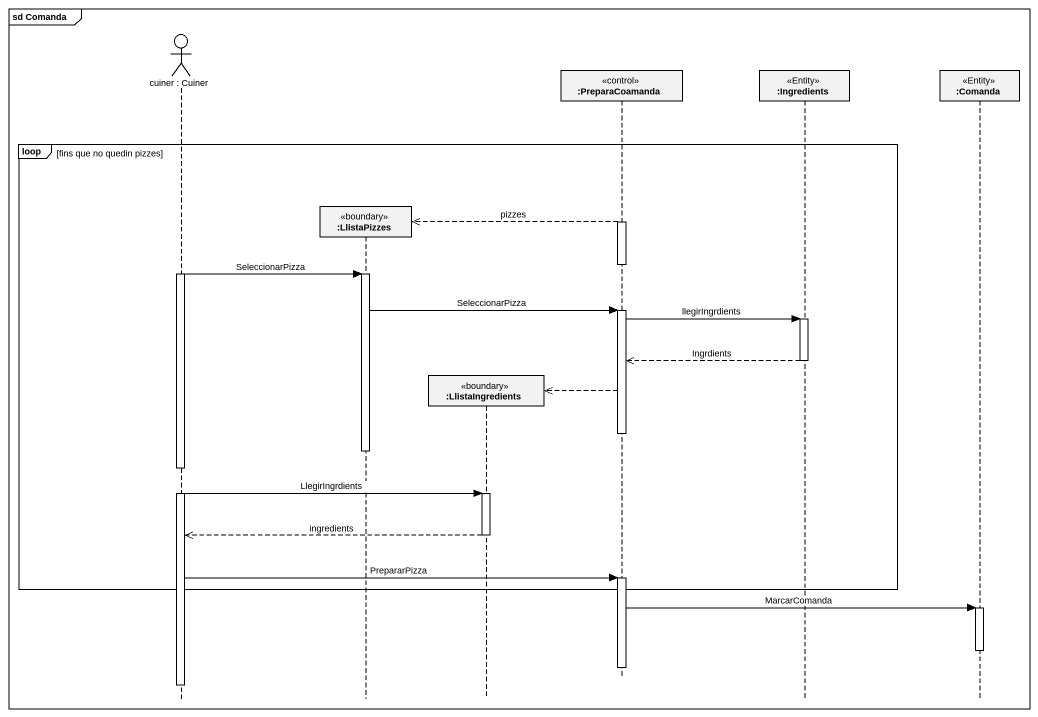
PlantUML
@startuml
mainframe sd Comanda
hide footbox
actor "cuiner : Cuiner" as cuiner
participant ":LlistaPizzes" as LlistaPizzes <<boundary>>
participant ":LlistaIngredients" as LlistaIngredients <<boundary>>
participant ":PreparaCoamanda" as PreparaCoamanda <<control>>
participant ":Ingredients" as Ingredients <<Entity>>
participant ":Comanda" as Comanda <<Entity>>

loop fins que no quedin pizzes
  activate PreparaCoamanda
  PreparaCoamanda -->> LlistaPizzes ** : pizzes
  deactivate PreparaCoamanda
  activate cuiner
  cuiner -> LlistaPizzes : SeleccionarPizza
  activate LlistaPizzes
  LlistaPizzes -> PreparaCoamanda : SeleccionarPizza
  activate PreparaCoamanda
  PreparaCoamanda -> Ingredients : llegirIngrdients
  activate Ingredients
  Ingredients -->> PreparaCoamanda : Ingrdients
  deactivate Ingredients
  PreparaCoamanda -->> LlistaIngredients **
  deactivate PreparaCoamanda
  deactivate LlistaPizzes
  cuiner -> LlistaIngredients : LlegirIngrdients
  activate LlistaIngredients
  LlistaIngredients -->> cuiner : ingredients
  deactivate LlistaIngredients
  cuiner -> PreparaCoamanda : PrepararPizza
  activate PreparaCoamanda
end
PreparaCoamanda -> Comanda : MarcarComanda
activate Comanda
deactivate Comanda
deactivate PreparaCoamanda
deactivate cuiner
@enduml
